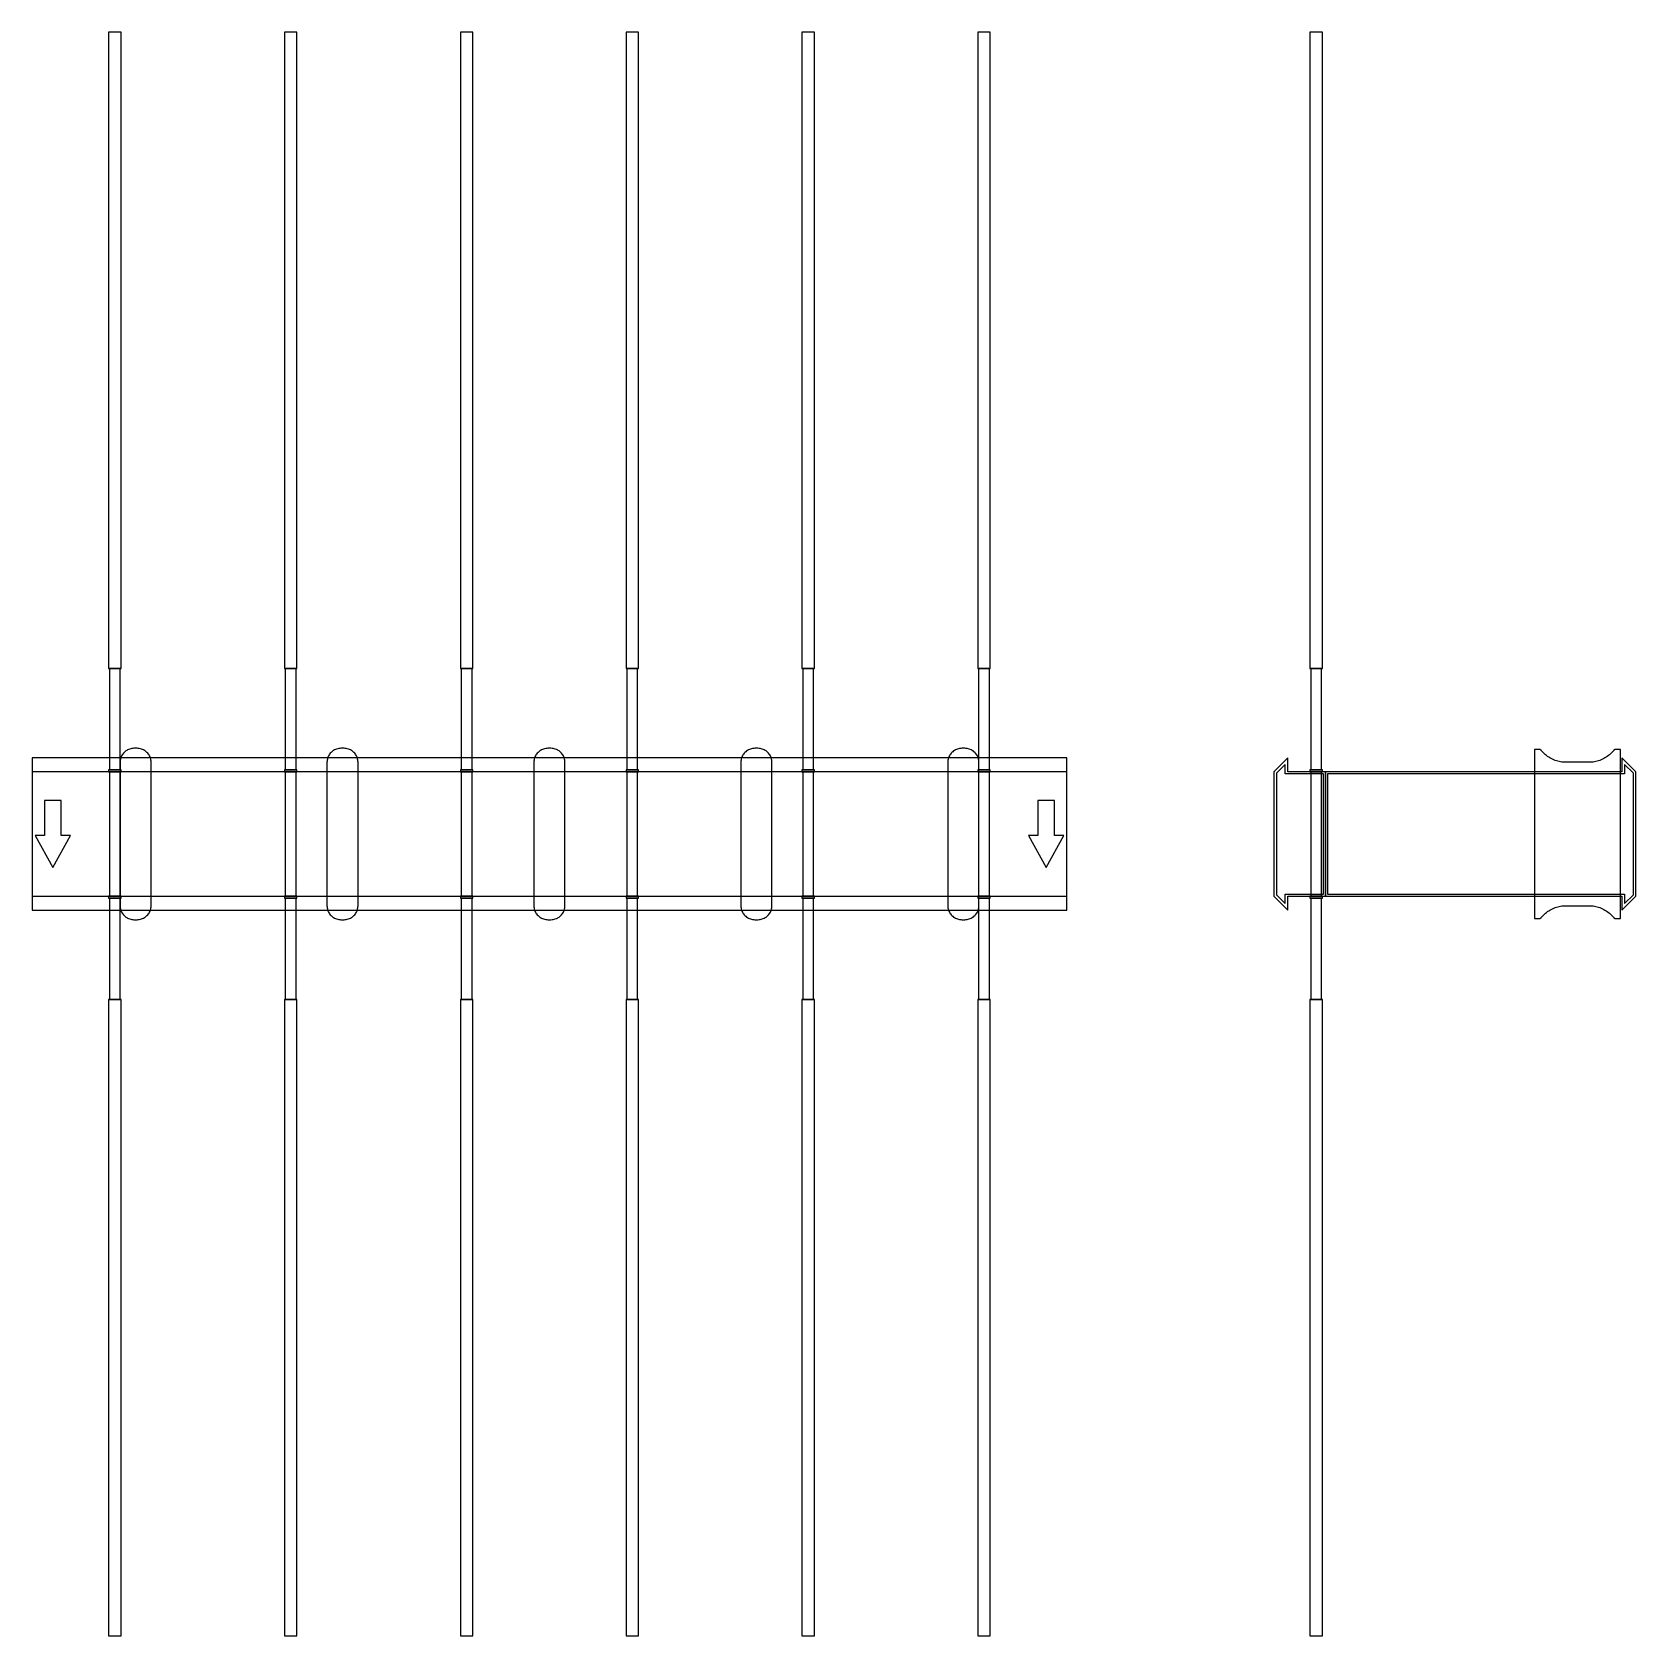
# Model space of a CAD drawing. Extents: x 0 to 1550, y -775 to 775.
import ezdxf

# ---------------------------------------------------------------- set-up
doc = ezdxf.new("R2010")
doc.units = 0
doc.layers.add('Halfen', color=7, linetype='CONTINUOUS')

msp = doc.modelspace()

# ---------------------------------------------------------------- linework, layer by layer
at = {"layer": 'Halfen', "color": 7}
for points in [[(86, 160), (86, 775), (74, 775), (74, 160)], [(256, 160), (256, 775), (244, 775), (244, 160)], [(426, 160), (426, 775), (414, 775), (414, 160)], [(586, 160), (586, 775), (574, 775), (574, 160)], [(756, 160), (756, 775), (744, 775), (744, 160)], [(926, 160), (926, 775), (914, 775), (914, 160)], [(1247, 160), (1247, 775), (1235, 775), (1235, 160)], [(85.25, 62), (85.25, 160), (74.75, 160), (74.75, 62)], [(255.25, 62), (255.25, 160), (244.75, 160), (244.75, 62)], [(425.25, 62), (425.25, 160), (414.75, 160), (414.75, 62)], [(585.25, 62), (585.25, 160), (574.75, 160), (574.75, 62)], [(755.25, 62), (755.25, 160), (744.75, 160), (744.75, 62)], [(925.25, 62), (925.25, 160), (914.75, 160), (914.75, 62)], [(1246.25, 62), (1246.25, 160), (1235.75, 160), (1235.75, 62)], [(115, -69.3), (115, -56.8), (115, 69.3), (114.958, 70.359), (114.834, 71.412), (114.627, 72.452), (114.339, 73.472), (113.972, 74.466), (113.529, 75.429), (113.011, 76.354), (112.422, 77.235), (111.765, 78.068), (111.046, 78.846), (110.268, 79.565), (109.435, 80.222), (108.554, 80.811), (107.629, 81.329), (106.666, 81.772), (105.672, 82.139), (104.652, 82.427), (103.612, 82.634), (102.559, 82.758), (101.5, 82.8), (98.5, 82.8), (97.441, 82.758), (96.388, 82.634), (95.348, 82.427), (94.328, 82.139), (93.334, 81.772), (92.371, 81.329), (91.446, 80.811), (90.565, 80.222), (89.732, 79.565), (88.954, 78.846), (88.235, 78.068), (87.578, 77.235), (86.989, 76.354), (86.471, 75.429), (86.028, 74.466), (85.661, 73.472), (85.373, 72.452), (85.166, 71.412), (85.042, 70.359), (85, 69.3), (85, -56.8), (85, -69.3), (85.042, -70.359), (85.166, -71.412), (85.373, -72.452), (85.661, -73.472), (86.028, -74.466), (86.471, -75.429), (86.989, -76.354), (87.578, -77.235), (88.235, -78.068), (88.954, -78.846), (89.732, -79.565), (90.565, -80.222), (91.446, -80.811), (92.371, -81.329), (93.334, -81.772), (94.328, -82.139), (95.348, -82.427), (96.388, -82.634), (97.441, -82.758), (98.5, -82.8), (101.5, -82.8), (102.559, -82.758), (103.612, -82.634), (104.652, -82.427), (105.672, -82.139), (106.666, -81.772), (107.629, -81.329), (108.554, -80.811), (109.435, -80.222), (110.268, -79.565), (111.046, -78.846), (111.765, -78.068), (112.422, -77.235), (113.011, -76.354), (113.529, -75.429), (113.972, -74.466), (114.339, -73.472), (114.627, -72.452), (114.834, -71.412), (114.958, -70.359), (115, -69.3)], [(315, -69.3), (315, -56.8), (315, 69.3), (314.958, 70.359), (314.834, 71.412), (314.627, 72.452), (314.339, 73.472), (313.972, 74.466), (313.529, 75.429), (313.011, 76.354), (312.422, 77.235), (311.765, 78.068), (311.046, 78.846), (310.268, 79.565), (309.435, 80.222), (308.554, 80.811), (307.629, 81.329), (306.666, 81.772), (305.672, 82.139), (304.652, 82.427), (303.612, 82.634), (302.559, 82.758), (301.5, 82.8), (298.5, 82.8), (297.441, 82.758), (296.388, 82.634), (295.348, 82.427), (294.328, 82.139), (293.334, 81.772), (292.371, 81.329), (291.446, 80.811), (290.565, 80.222), (289.732, 79.565), (288.954, 78.846), (288.235, 78.068), (287.578, 77.235), (286.989, 76.354), (286.471, 75.429), (286.028, 74.466), (285.661, 73.472), (285.373, 72.452), (285.166, 71.412), (285.042, 70.359), (285, 69.3), (285, -56.8), (285, -69.3), (285.042, -70.359), (285.166, -71.412), (285.373, -72.452), (285.661, -73.472), (286.028, -74.466), (286.471, -75.429), (286.989, -76.354), (287.578, -77.235), (288.235, -78.068), (288.954, -78.846), (289.732, -79.565), (290.565, -80.222), (291.446, -80.811), (292.371, -81.329), (293.334, -81.772), (294.328, -82.139), (295.348, -82.427), (296.388, -82.634), (297.441, -82.758), (298.5, -82.8), (301.5, -82.8), (302.559, -82.758), (303.612, -82.634), (304.652, -82.427), (305.672, -82.139), (306.666, -81.772), (307.629, -81.329), (308.554, -80.811), (309.435, -80.222), (310.268, -79.565), (311.046, -78.846), (311.765, -78.068), (312.422, -77.235), (313.011, -76.354), (313.529, -75.429), (313.972, -74.466), (314.339, -73.472), (314.627, -72.452), (314.834, -71.412), (314.958, -70.359), (315, -69.3)], [(515, -69.3), (515, -56.8), (515, 69.3), (514.958, 70.359), (514.834, 71.412), (514.627, 72.452), (514.339, 73.472), (513.972, 74.466), (513.529, 75.429), (513.011, 76.354), (512.422, 77.235), (511.765, 78.068), (511.046, 78.846), (510.268, 79.565), (509.435, 80.222), (508.554, 80.811), (507.629, 81.329), (506.666, 81.772), (505.672, 82.139), (504.652, 82.427), (503.612, 82.634), (502.559, 82.758), (501.5, 82.8), (498.5, 82.8), (497.441, 82.758), (496.388, 82.634), (495.348, 82.427), (494.328, 82.139), (493.334, 81.772), (492.371, 81.329), (491.446, 80.811), (490.565, 80.222), (489.732, 79.565), (488.954, 78.846), (488.235, 78.068), (487.578, 77.235), (486.989, 76.354), (486.471, 75.429), (486.028, 74.466), (485.661, 73.472), (485.373, 72.452), (485.166, 71.412), (485.042, 70.359), (485, 69.3), (485, -56.8), (485, -69.3), (485.042, -70.359), (485.166, -71.412), (485.373, -72.452), (485.661, -73.472), (486.028, -74.466), (486.471, -75.429), (486.989, -76.354), (487.578, -77.235), (488.235, -78.068), (488.954, -78.846), (489.732, -79.565), (490.565, -80.222), (491.446, -80.811), (492.371, -81.329), (493.334, -81.772), (494.328, -82.139), (495.348, -82.427), (496.388, -82.634), (497.441, -82.758), (498.5, -82.8), (501.5, -82.8), (502.559, -82.758), (503.612, -82.634), (504.652, -82.427), (505.672, -82.139), (506.666, -81.772), (507.629, -81.329), (508.554, -80.811), (509.435, -80.222), (510.268, -79.565), (511.046, -78.846), (511.765, -78.068), (512.422, -77.235), (513.011, -76.354), (513.529, -75.429), (513.972, -74.466), (514.339, -73.472), (514.627, -72.452), (514.834, -71.412), (514.958, -70.359), (515, -69.3)], [(715, -69.3), (715, -56.8), (715, 69.3), (714.958, 70.359), (714.834, 71.412), (714.627, 72.452), (714.339, 73.472), (713.972, 74.466), (713.529, 75.429), (713.011, 76.354), (712.422, 77.235), (711.765, 78.068), (711.046, 78.846), (710.268, 79.565), (709.435, 80.222), (708.554, 80.811), (707.629, 81.329), (706.666, 81.772), (705.672, 82.139), (704.652, 82.427), (703.612, 82.634), (702.559, 82.758), (701.5, 82.8), (698.5, 82.8), (697.441, 82.758), (696.388, 82.634), (695.348, 82.427), (694.328, 82.139), (693.334, 81.772), (692.371, 81.329), (691.446, 80.811), (690.565, 80.222), (689.732, 79.565), (688.954, 78.846), (688.235, 78.068), (687.578, 77.235), (686.989, 76.354), (686.471, 75.429), (686.028, 74.466), (685.661, 73.472), (685.373, 72.452), (685.166, 71.412), (685.042, 70.359), (685, 69.3), (685, -56.8), (685, -69.3), (685.042, -70.359), (685.166, -71.412), (685.373, -72.452), (685.661, -73.472), (686.028, -74.466), (686.471, -75.429), (686.989, -76.354), (687.578, -77.235), (688.235, -78.068), (688.954, -78.846), (689.732, -79.565), (690.565, -80.222), (691.446, -80.811), (692.371, -81.329), (693.334, -81.772), (694.328, -82.139), (695.348, -82.427), (696.388, -82.634), (697.441, -82.758), (698.5, -82.8), (701.5, -82.8), (702.559, -82.758), (703.612, -82.634), (704.652, -82.427), (705.672, -82.139), (706.666, -81.772), (707.629, -81.329), (708.554, -80.811), (709.435, -80.222), (710.268, -79.565), (711.046, -78.846), (711.765, -78.068), (712.422, -77.235), (713.011, -76.354), (713.529, -75.429), (713.972, -74.466), (714.339, -73.472), (714.627, -72.452), (714.834, -71.412), (714.958, -70.359), (715, -69.3)], [(915, -69.3), (915, -56.8), (915, 69.3), (914.958, 70.359), (914.834, 71.412), (914.627, 72.452), (914.339, 73.472), (913.972, 74.466), (913.529, 75.429), (913.011, 76.354), (912.422, 77.235), (911.765, 78.068), (911.046, 78.846), (910.268, 79.565), (909.435, 80.222), (908.554, 80.811), (907.629, 81.329), (906.666, 81.772), (905.672, 82.139), (904.652, 82.427), (903.612, 82.634), (902.559, 82.758), (901.5, 82.8), (898.5, 82.8), (897.441, 82.758), (896.388, 82.634), (895.348, 82.427), (894.328, 82.139), (893.334, 81.772), (892.371, 81.329), (891.446, 80.811), (890.565, 80.222), (889.732, 79.565), (888.954, 78.846), (888.235, 78.068), (887.578, 77.235), (886.989, 76.354), (886.471, 75.429), (886.028, 74.466), (885.661, 73.472), (885.373, 72.452), (885.166, 71.412), (885.042, 70.359), (885, 69.3), (885, -56.8), (885, -69.3), (885.042, -70.359), (885.166, -71.412), (885.373, -72.452), (885.661, -73.472), (886.028, -74.466), (886.471, -75.429), (886.989, -76.354), (887.578, -77.235), (888.235, -78.068), (888.954, -78.846), (889.732, -79.565), (890.565, -80.222), (891.446, -80.811), (892.371, -81.329), (893.334, -81.772), (894.328, -82.139), (895.348, -82.427), (896.388, -82.634), (897.441, -82.758), (898.5, -82.8), (901.5, -82.8), (902.559, -82.758), (903.612, -82.634), (904.652, -82.427), (905.672, -82.139), (906.666, -81.772), (907.629, -81.329), (908.554, -80.811), (909.435, -80.222), (910.268, -79.565), (911.046, -78.846), (911.765, -78.068), (912.422, -77.235), (913.011, -76.354), (913.529, -75.429), (913.972, -74.466), (914.339, -73.472), (914.627, -72.452), (914.834, -71.412), (914.958, -70.359), (915, -69.3)], [(1535, -81.8), (1535, 81.8), (1531, 81.8), (1530.846, 81.797), (1530.691, 81.786), (1530.538, 81.769), (1530.385, 81.746), (1530.234, 81.715), (1530.084, 81.678), (1529.936, 81.634), (1529.789, 81.584), (1529.646, 81.527), (1529.505, 81.464), (1529.366, 81.395), (1529.231, 81.32), (1529.1, 81.239), (1528.972, 81.153), (1528.848, 81.06), (1528.728, 80.963), (1528.613, 80.86), (1528.502, 80.752), (1528.397, 80.639), (1528.296, 80.522), (1527.41, 79.491), (1526.479, 78.5), (1525.505, 77.551), (1524.491, 76.646), (1523.437, 75.787), (1522.347, 74.975), (1521.222, 74.211), (1520.064, 73.499), (1518.876, 72.838), (1517.66, 72.23), (1516.418, 71.676), (1515.153, 71.178), (1513.867, 70.736), (1512.563, 70.351), (1511.243, 70.024), (1509.911, 69.756), (1508.567, 69.547), (1507.216, 69.397), (1505.859, 69.307), (1504.5, 69.277), (1482.5, 69.277), (1481.141, 69.307), (1479.784, 69.397), (1478.433, 69.547), (1477.089, 69.756), (1475.757, 70.024), (1474.437, 70.351), (1473.133, 70.736), (1471.847, 71.178), (1470.582, 71.676), (1469.34, 72.23), (1468.124, 72.838), (1466.936, 73.499), (1465.778, 74.211), (1464.653, 74.975), (1463.563, 75.787), (1462.509, 76.646), (1461.495, 77.551), (1460.521, 78.5), (1459.59, 79.491), (1458.704, 80.522), (1458.603, 80.639), (1458.498, 80.752), (1458.387, 80.86), (1458.272, 80.963), (1458.152, 81.06), (1458.028, 81.153), (1457.9, 81.239), (1457.769, 81.32), (1457.634, 81.395), (1457.495, 81.464), (1457.354, 81.527), (1457.211, 81.584), (1457.064, 81.634), (1456.916, 81.678), (1456.766, 81.715), (1456.615, 81.746), (1456.462, 81.769), (1456.309, 81.786), (1456.154, 81.797), (1456, 81.8), (1452, 81.8), (1452, -81.8), (1456, -81.8), (1456.154, -81.797), (1456.309, -81.786), (1456.462, -81.769), (1456.615, -81.746), (1456.766, -81.715), (1456.916, -81.678), (1457.064, -81.634), (1457.211, -81.584), (1457.354, -81.527), (1457.495, -81.464), (1457.634, -81.395), (1457.769, -81.32), (1457.9, -81.239), (1458.028, -81.153), (1458.152, -81.06), (1458.272, -80.963), (1458.387, -80.86), (1458.498, -80.752), (1458.603, -80.639), (1458.704, -80.522), (1459.59, -79.491), (1460.521, -78.5), (1461.495, -77.551), (1462.509, -76.646), (1463.563, -75.787), (1464.653, -74.975), (1465.778, -74.211), (1466.936, -73.499), (1468.124, -72.838), (1469.34, -72.23), (1470.582, -71.676), (1471.847, -71.178), (1473.133, -70.736), (1474.437, -70.351), (1475.757, -70.024), (1477.089, -69.756), (1478.433, -69.547), (1479.784, -69.397), (1481.141, -69.307), (1482.5, -69.277), (1504.5, -69.277), (1505.859, -69.307), (1507.216, -69.397), (1508.567, -69.547), (1509.911, -69.756), (1511.243, -70.024), (1512.563, -70.351), (1513.867, -70.736), (1515.153, -71.178), (1516.418, -71.676), (1517.66, -72.23), (1518.876, -72.838), (1520.064, -73.499), (1521.222, -74.211), (1522.347, -74.975), (1523.437, -75.787), (1524.491, -76.646), (1525.505, -77.551), (1526.479, -78.5), (1527.41, -79.491), (1528.296, -80.522), (1528.397, -80.639), (1528.502, -80.752), (1528.613, -80.86), (1528.728, -80.963), (1528.848, -81.06), (1528.972, -81.153), (1529.1, -81.239), (1529.231, -81.32), (1529.366, -81.395), (1529.505, -81.464), (1529.646, -81.527), (1529.789, -81.584), (1529.936, -81.634), (1530.084, -81.678), (1530.234, -81.715), (1530.385, -81.746), (1530.538, -81.769), (1530.691, -81.786), (1530.846, -81.797), (1531, -81.8)], [(0, -73.5), (1000, -73.5), (1000, 73.5), (0, 73.5)], [(86, 60), (86, 62), (74, 62), (74, 60)], [(256, 60), (256, 62), (244, 62), (244, 60)], [(426, 60), (426, 62), (414, 62), (414, 60)], [(586, 60), (586, 62), (574, 62), (574, 60)], [(756, 60), (756, 62), (744, 62), (744, 60)], [(926, 60), (926, 62), (914, 62), (914, 60)], [(1250, -60), (1250, 60), (1213.5, 60), (1213.5, 73.5), (1200, 60), (1200, -60), (1213.5, -73.5), (1213.5, -60)], [(1248, -58), (1248, 58), (1211, 58), (1211, 67.25), (1202.5, 58.75), (1202.5, -58.75), (1211, -67.25), (1211, -58)], [(1247, 60), (1247, 62), (1235, 62), (1235, 60)], [(1550, -60), (1550, 60), (1536.5, 73.5), (1536.5, 60), (1250, 60), (1250, -60), (1536.5, -60), (1536.5, -73.5)], [(1547.5, -58.75), (1547.5, 58.75), (1539, 67.25), (1539, 58), (1252, 58), (1252, -58), (1539, -58), (1539, -67.25)], [(0, -60), (1000, -60), (1000, 60), (0, 60)], [(85.25, -60), (85.25, 60), (74.75, 60), (74.75, -60)], [(255.25, -60), (255.25, 60), (244.75, 60), (244.75, -60)], [(425.25, -60), (425.25, 60), (414.75, 60), (414.75, -60)], [(585.25, -60), (585.25, 60), (574.75, 60), (574.75, -60)], [(755.25, -60), (755.25, 60), (744.75, 60), (744.75, -60)], [(925.25, -60), (925.25, 60), (914.75, 60), (914.75, -60)], [(1246.25, -60), (1246.25, 60), (1235.75, 60), (1235.75, -60)], [(20, -32.5), (37, -1.5), (28, -1.5), (28, 32.5), (12, 32.5), (12, -1.5), (3, -1.5)], [(980, -32.5), (997, -1.5), (988, -1.5), (988, 32.5), (972, 32.5), (972, -1.5), (963, -1.5)], [(86, -62), (86, -60), (74, -60), (74, -62)], [(85.25, -160), (85.25, -62), (74.75, -62), (74.75, -160)], [(256, -62), (256, -60), (244, -60), (244, -62)], [(255.25, -160), (255.25, -62), (244.75, -62), (244.75, -160)], [(426, -62), (426, -60), (414, -60), (414, -62)], [(425.25, -160), (425.25, -62), (414.75, -62), (414.75, -160)], [(586, -62), (586, -60), (574, -60), (574, -62)], [(585.25, -160), (585.25, -62), (574.75, -62), (574.75, -160)], [(756, -62), (756, -60), (744, -60), (744, -62)], [(755.25, -160), (755.25, -62), (744.75, -62), (744.75, -160)], [(926, -62), (926, -60), (914, -60), (914, -62)], [(925.25, -160), (925.25, -62), (914.75, -62), (914.75, -160)], [(1247, -62), (1247, -60), (1235, -60), (1235, -62)], [(1246.25, -160), (1246.25, -62), (1235.75, -62), (1235.75, -160)], [(86, -775), (86, -160), (74, -160), (74, -775)], [(256, -775), (256, -160), (244, -160), (244, -775)], [(426, -775), (426, -160), (414, -160), (414, -775)], [(586, -775), (586, -160), (574, -160), (574, -775)], [(756, -775), (756, -160), (744, -160), (744, -775)], [(926, -775), (926, -160), (914, -160), (914, -775)], [(1247, -775), (1247, -160), (1235, -160), (1235, -775)]]:
    msp.add_lwpolyline(points, close=True, dxfattribs=at)

doc.saveas('drawing.dxf')
